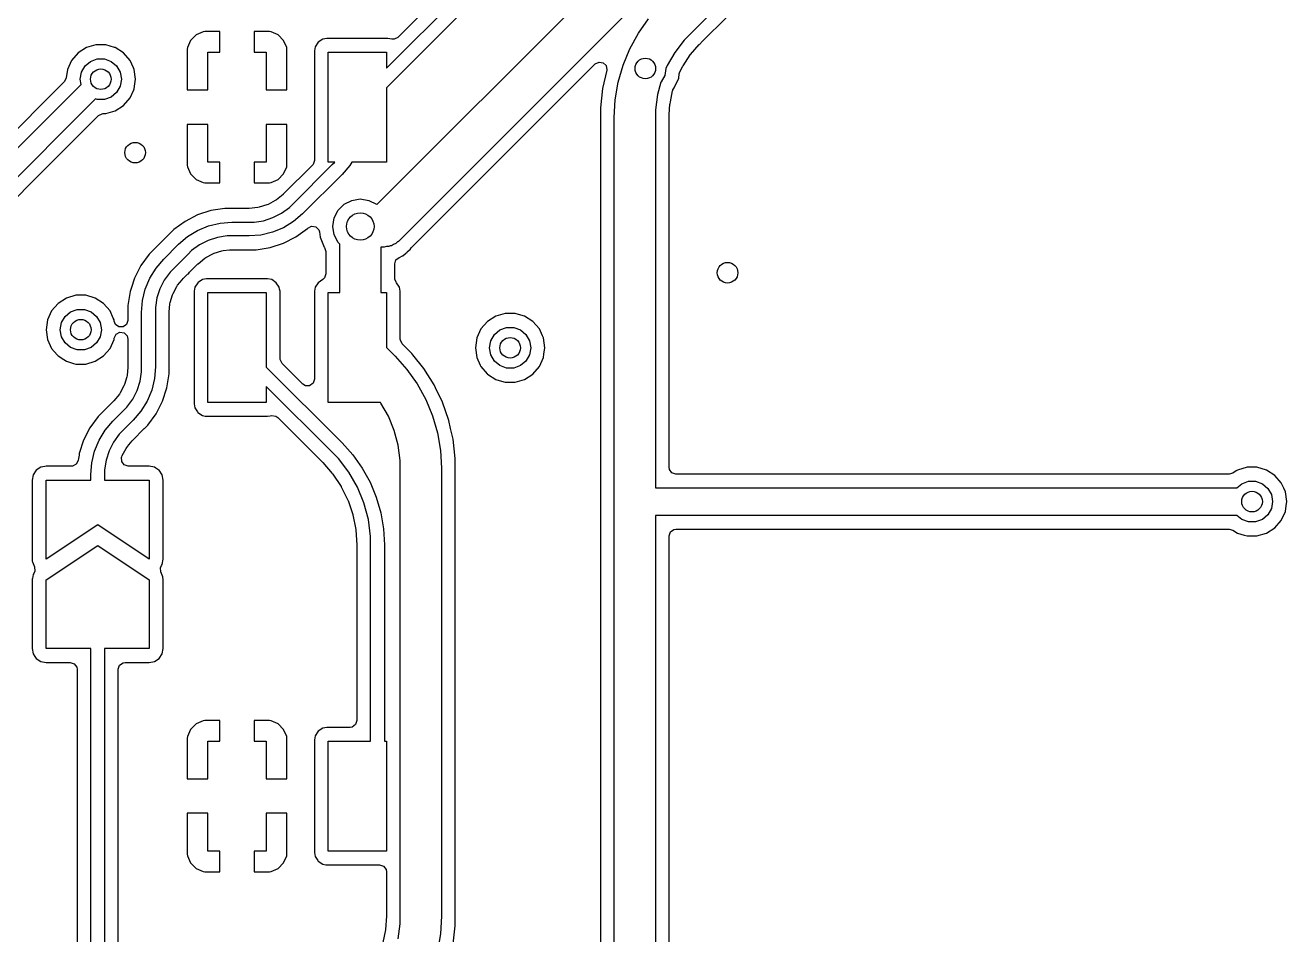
# Model space of a CAD drawing. Extents: x -114 to 114, y -62 to 23.
# Drawn here: x -3.96 to 14.41, y -28.75 to -15.51 of the extents above; entities that cross this region are included whole.
import ezdxf

# ---------------------------------------------------------------- set-up
doc = ezdxf.new("R2010")
doc.units = 0
doc.layers.add('BLACK', color=7, linetype='CONTINUOUS')

msp = doc.modelspace()

# ---------------------------------------------------------------- linework, layer by layer
at = {"layer": 'BLACK', "linetype": 'CONTINUOUS'}
for p, q in [((1.3, -16.1336), (4.5964, -12.8372)), ((4.73782, -12.9786), (1.3, -16.4164)), ((4.11512, -13.0349), (1.46625, -15.6838)), ((1.15936, -18.1187), (5.31873, -13.9594)), ((5.83087, -14.2958), (1.47765, -18.649)), ((6.29061, -15.068), (5.71223, -15.6463)), ((4.96685, -15.6248), (5.11611, -15.4144)), ((5.9006, -15.7415), (6.25347, -15.3887)), ((-1.36987, -15.6029), (-1.47248, -15.6482)), ((-1.34479, -15.6), (-1.36987, -15.6029)), ((-1.125, -15.6), (-1.34479, -15.6)), ((-1.34479, -15.6), (-1.34479, -15.6)), ((-1.125, -15.9), (-1.125, -15.6)), ((-0.405203, -15.6), (-0.625, -15.6)), ((-0.625, -15.6), (-0.625, -15.9)), ((-0.380128, -15.6029), (-0.405203, -15.6)), ((-0.277523, -15.6482), (-0.380128, -15.6029)), ((-2.93146, -15.7925), (-3.06954, -15.833)), ((-2.93145, -15.7925), (-2.93146, -15.7925)), ((-2.78753, -15.7925), (-2.93145, -15.7925)), ((-2.65928, -15.8301), (-2.78753, -15.7925)), ((-2.78753, -15.7925), (-2.78753, -15.7925)), ((-1.55179, -15.7275), (-1.59709, -15.8301)), ((-1.47248, -15.6482), (-1.55179, -15.7275)), ((-0.198214, -15.7275), (-0.277523, -15.6482)), ((-0.15291, -15.8301), (-0.198214, -15.7275)), ((0.305445, -15.7554), (0.261134, -15.8218)), ((0.305451, -15.7554), (0.305445, -15.7554)), ((0.371766, -15.7111), (0.305451, -15.7554)), ((0.371772, -15.7111), (0.371766, -15.7111)), ((0.430241, -15.6995), (0.371772, -15.7111)), ((0.430251, -15.6995), (0.430241, -15.6995)), ((0.430252, -15.6995), (0.430251, -15.6995)), ((1.31975, -15.6995), (0.430252, -15.6995)), ((1.37693, -15.7109), (1.31975, -15.6995)), ((1.31975, -15.6995), (1.31975, -15.6995)), ((1.41173, -15.7116), (1.37693, -15.7109)), ((1.46625, -15.6838), (1.41173, -15.7116)), ((4.84209, -15.8505), (4.96685, -15.6248)), ((5.63345, -15.7251), (5.49779, -15.9019)), ((5.71224, -15.6464), (5.63345, -15.7251)), ((5.71223, -15.6463), (5.71223, -15.6463)), ((5.71223, -15.6463), (5.71224, -15.6464)), ((5.72681, -15.9332), (5.85303, -15.7892)), ((5.85303, -15.7892), (5.85522, -15.7869)), ((5.85522, -15.7869), (5.9006, -15.7415)), ((-3.19062, -15.9108), (-3.28487, -16.0196)), ((-3.06955, -15.833), (-3.19062, -15.9108)), ((-3.06954, -15.833), (-3.06955, -15.833)), ((-2.64944, -15.833), (-2.65928, -15.8301)), ((-2.52837, -15.9108), (-2.64944, -15.833)), ((-2.64944, -15.833), (-2.64944, -15.833)), ((-2.64944, -15.833), (-2.64944, -15.833)), ((-2.52836, -15.9108), (-2.52837, -15.9108)), ((-2.52837, -15.9108), (-2.52837, -15.9108)), ((-2.43412, -16.0196), (-2.52836, -15.9108)), ((-1.59709, -15.8301), (-1.6, -15.8552)), ((-1.6, -15.8552), (-1.6, -16.45)), ((-1.3, -16.45), (-1.3, -15.9)), ((-1.3, -15.9), (-1.125, -15.9)), ((-0.625, -15.9), (-0.45, -15.9)), ((-0.45, -15.9), (-0.45, -16.45)), ((-0.150002, -15.8552), (-0.15291, -15.8301)), ((-0.150001, -15.8552), (-0.150002, -15.8552)), ((-0.150001, -16.45), (-0.150001, -15.8552)), ((0.249501, -15.8802), (0.2495, -15.8803)), ((0.2495, -15.8803), (0.2495, -17.474)), ((0.261132, -15.8218), (0.249501, -15.8802)), ((0.261134, -15.8218), (0.261132, -15.8218)), ((0.45, -17.5), (0.45, -15.9)), ((0.45, -15.9), (1.3, -15.9)), ((1.3, -15.9), (1.3, -16.1336)), ((4.74339, -16.0888), (4.84209, -15.8505)), ((5.49779, -15.9019), (5.38636, -16.0949)), ((5.61751, -16.096), (5.72289, -15.9383)), ((5.72289, -15.9383), (5.72681, -15.9332)), ((-3.34466, -16.1505), (-3.36212, -16.272)), ((-3.28487, -16.0196), (-3.34466, -16.1505)), ((-3.1414, -16.1904), (-3.08931, -16.1001)), ((-3.08931, -16.1001), (-3.00949, -16.0332)), ((-3.00949, -16.0332), (-2.91159, -15.9975)), ((-2.91159, -15.9975), (-2.8074, -15.9975)), ((-2.8074, -15.9975), (-2.70949, -16.0332)), ((-2.70949, -16.0332), (-2.62968, -16.1001)), ((-2.62968, -16.1001), (-2.57759, -16.1904)), ((-2.38479, -16.1276), (-2.43412, -16.0196)), ((-2.37433, -16.1505), (-2.38479, -16.1276)), ((-2.35385, -16.293), (-2.37433, -16.1505)), ((1.665, -18.7452), (4.3395, -16.0707)), ((4.3395, -16.0707), (4.39402, -16.0429)), ((4.39402, -16.0429), (4.45445, -16.0525)), ((4.50602, -16.1627), (4.44526, -16.4289)), ((4.45445, -16.0525), (4.49772, -16.0957)), ((4.49772, -16.0957), (4.50729, -16.1562)), ((4.50729, -16.1562), (4.50602, -16.1627)), ((4.67198, -16.3366), (4.74339, -16.0888)), ((5.36853, -16.138), (5.35064, -16.2394)), ((5.38636, -16.0949), (5.36853, -16.138)), ((5.57207, -16.1872), (5.61428, -16.1016)), ((5.61428, -16.1016), (5.61751, -16.096)), ((-3.39011, -16.3279), (-9.61938, -22.5572)), ((-3.38912, -16.3269), (-3.39011, -16.3279)), ((-3.36212, -16.272), (-3.38912, -16.3269)), ((-3.15949, -16.293), (-3.1414, -16.1904)), ((-3.14632, -16.3677), (-3.15949, -16.293)), ((-2.57759, -16.1904), (-2.55949, -16.293)), ((-2.55949, -16.293), (-2.57759, -16.3956)), ((-2.36338, -16.3592), (-2.35385, -16.293)), ((-2.35385, -16.293), (-2.35385, -16.293)), ((4.62878, -16.5909), (4.67198, -16.3366)), ((5.29184, -16.3353), (5.2434, -16.5161)), ((5.29855, -16.3297), (5.29184, -16.3353)), ((5.35064, -16.2394), (5.29855, -16.3297)), ((5.49411, -16.4102), (5.5539, -16.2793)), ((5.5539, -16.2793), (5.56287, -16.2169)), ((5.56287, -16.2169), (5.57207, -16.1872)), ((-9.47875, -22.7001), (-3.14632, -16.3677)), ((-2.62968, -16.4858), (-2.70949, -16.5528)), ((-2.57759, -16.3956), (-2.62968, -16.4858)), ((-2.43412, -16.5663), (-2.38098, -16.45)), ((-2.38098, -16.45), (-2.37433, -16.4354)), ((-2.37433, -16.4354), (-2.36338, -16.3592)), ((-1.6, -16.45), (-1.3, -16.45)), ((-1.6, -16.45), (-1.6, -16.45)), ((-0.45, -16.45), (-0.150002, -16.45)), ((-0.150002, -16.45), (-0.150001, -16.45)), ((1.3, -16.4164), (1.3, -17.5)), ((4.44526, -16.4289), (4.41381, -16.708)), ((4.44526, -16.4289), (4.44526, -16.4289)), ((5.2434, -16.5161), (5.21431, -16.737)), ((5.43388, -16.6213), (5.46528, -16.4635)), ((5.46528, -16.4635), (5.46695, -16.4573)), ((5.46695, -16.4573), (5.46942, -16.45)), ((5.46942, -16.45), (5.46949, -16.4498)), ((5.46949, -16.4498), (5.48842, -16.4168)), ((5.48842, -16.4168), (5.49411, -16.4102)), ((-2.93447, -16.5801), (-9.26662, -22.9122)), ((-2.91159, -16.5884), (-2.93447, -16.5801)), ((-2.8074, -16.5884), (-2.91159, -16.5884)), ((-2.70949, -16.5528), (-2.8074, -16.5884)), ((-2.64944, -16.7529), (-2.52836, -16.6751)), ((-2.52836, -16.6751), (-2.43412, -16.5663)), ((4.41381, -16.708), (4.41381, -16.708)), ((4.41381, -16.708), (4.41381, -16.8484)), ((4.61431, -16.8484), (4.62878, -16.5909)), ((5.41758, -16.8062), (5.42743, -16.6559)), ((5.42743, -16.6559), (5.42828, -16.6495)), ((5.42828, -16.6495), (5.43388, -16.6213)), ((-3.61564, -17.5448), (-2.89331, -16.8225)), ((-2.89331, -16.8225), (-2.83879, -16.7947)), ((-2.83879, -16.7947), (-2.8233, -16.7935)), ((-2.8233, -16.7935), (-2.78753, -16.7935)), ((-2.78753, -16.7935), (-2.64944, -16.7529)), ((-2.78753, -16.7935), (-2.78753, -16.7935)), ((4.41381, -16.8484), (4.41381, -16.9223)), ((4.61431, -23.3868), (4.61431, -16.8484)), ((4.61431, -16.8484), (4.61431, -16.8484)), ((5.21431, -16.737), (5.21431, -16.8484)), ((5.21431, -16.8484), (5.21431, -16.8484)), ((5.21431, -16.8484), (5.21431, -22.2419)), ((5.41481, -16.8501), (5.41492, -16.8468)), ((5.41481, -21.9424), (5.41481, -16.8501)), ((5.41492, -16.8468), (5.41758, -16.8062)), ((-1.6, -16.95), (-1.6, -17.5448)), ((-1.3, -16.95), (-1.6, -16.95)), ((-1.6, -16.95), (-1.6, -16.95)), ((-1.3, -17.5), (-1.3, -16.95)), ((-0.150001, -16.95), (-0.45, -16.95)), ((-0.45, -16.95), (-0.45, -17.5)), ((-0.15, -16.95), (-0.150001, -16.95)), ((-0.15, -17.5448), (-0.15, -16.95)), ((4.41381, -16.9223), (4.41381, -16.9223)), ((4.41381, -16.9223), (4.41381, -29.5897)), ((-9.07744, -23.0066), (-3.61564, -17.5448)), ((-1.6, -17.5448), (-1.59709, -17.5699)), ((-1.59709, -17.5699), (-1.55179, -17.6725)), ((-1.125, -17.5), (-1.3, -17.5)), ((-1.125, -17.8), (-1.125, -17.5)), ((-0.45, -17.5), (-0.625, -17.5)), ((-0.625, -17.5), (-0.625, -17.8)), ((0.220504, -17.544), (-0.202866, -17.9674)), ((-0.198214, -17.6725), (-0.15291, -17.5699)), ((-0.15291, -17.5699), (-0.150001, -17.5448)), ((-0.150001, -17.5448), (-0.15, -17.5448)), ((-0.062815, -18.1109), (0.511396, -17.5366)), ((0.230593, -17.5322), (0.220504, -17.544)), ((0.2495, -17.474), (0.230593, -17.5322)), ((0.548025, -17.5), (0.45, -17.5)), ((0.511391, -17.5366), (0.548025, -17.5)), ((0.511397, -17.5366), (0.511391, -17.5366)), ((0.511396, -17.5366), (0.511397, -17.5366)), ((0.764913, -17.5468), (0.652836, -17.678)), ((0.793597, -17.5), (0.764913, -17.5468)), ((1.3, -17.5), (0.793597, -17.5)), ((-1.55179, -17.6725), (-1.47248, -17.7518)), ((-1.47248, -17.7518), (-1.36987, -17.7971)), ((-1.36987, -17.7971), (-1.3448, -17.8)), ((-1.3448, -17.8), (-1.125, -17.8)), ((-1.125, -17.8), (-1.125, -17.8)), ((-1.125, -17.8), (-1.125, -17.8)), ((-0.625, -17.8), (-0.624999, -17.8)), ((-0.624999, -17.8), (-0.40521, -17.8)), ((-0.40521, -17.8), (-0.405209, -17.8)), ((-0.405209, -17.8), (-0.380126, -17.7971)), ((-0.380126, -17.7971), (-0.277523, -17.7518)), ((-0.277523, -17.7518), (-0.198214, -17.6725)), ((0.652818, -17.6781), (0.078604, -18.2523)), ((0.652836, -17.678), (0.652818, -17.6781)), ((-0.206469, -17.9706), (-0.303049, -18.0499)), ((-0.202866, -17.9674), (-0.206469, -17.9706)), ((-1.05314, -18.1739), (-1.15423, -18.19)), ((-0.909814, -18.1739), (-1.05314, -18.1739)), ((-0.90977, -18.174), (-0.909814, -18.1739)), ((-0.895223, -18.174), (-0.90977, -18.174)), ((-0.895211, -18.174), (-0.895223, -18.174)), ((-0.754785, -18.174), (-0.895211, -18.174)), ((-0.754761, -18.174), (-0.754785, -18.174)), ((-0.746797, -18.174), (-0.754761, -18.174)), ((-0.746796, -18.174), (-0.746797, -18.174)), ((-0.740257, -18.174), (-0.746796, -18.174)), ((-0.70198, -18.174), (-0.740257, -18.174)), ((-0.697126, -18.1737), (-0.70198, -18.174)), ((-0.57244, -18.1614), (-0.697126, -18.1737)), ((-0.553406, -18.1577), (-0.57244, -18.1614)), ((-0.440852, -18.1235), (-0.553406, -18.1577)), ((-0.422921, -18.1161), (-0.440852, -18.1235)), ((-0.319186, -18.0607), (-0.422921, -18.1161)), ((-0.303049, -18.0499), (-0.319186, -18.0607)), ((-0.227511, -18.2442), (-0.112901, -18.1609)), ((-0.112901, -18.1609), (-0.062815, -18.1109)), ((0.595127, -18.2017), (0.68362, -18.1132)), ((0.68362, -18.1132), (0.795127, -18.0564)), ((0.795127, -18.0564), (0.918734, -18.0368)), ((0.918734, -18.0368), (1.04234, -18.0564)), ((1.04234, -18.0564), (1.15385, -18.1132)), ((1.15385, -18.1132), (1.15936, -18.1187)), ((-1.6324, -18.3622), (-1.79801, -18.4825)), ((-1.45001, -18.2692), (-1.6324, -18.3622)), ((-1.25533, -18.206), (-1.45001, -18.2692)), ((-1.45001, -18.2692), (-1.45001, -18.2692)), ((-1.15423, -18.19), (-1.25533, -18.206)), ((-1.25533, -18.206), (-1.25533, -18.206)), ((-1.25533, -18.206), (-1.25533, -18.206)), ((-0.62838, -18.3744), (-0.488462, -18.3523)), ((-0.488462, -18.3523), (-0.353733, -18.3085)), ((-0.353733, -18.3085), (-0.227511, -18.2442)), ((-0.052656, -18.3644), (-0.199831, -18.4546)), ((0.078601, -18.2523), (-0.052656, -18.3644)), ((0.078602, -18.2523), (0.078601, -18.2523)), ((0.078601, -18.2523), (0.078601, -18.2523)), ((0.078604, -18.2523), (0.078602, -18.2523)), ((0.518734, -18.4368), (0.538311, -18.3132)), ((0.538311, -18.3132), (0.595127, -18.2017)), ((-1.83066, -18.5151), (-2.04665, -18.7311)), ((-1.79801, -18.4825), (-1.83066, -18.5151)), ((-1.59735, -18.5845), (-1.45018, -18.4943)), ((-1.45018, -18.4943), (-1.29071, -18.4283)), ((-1.29071, -18.4283), (-1.12287, -18.388)), ((-1.12287, -18.388), (-0.950787, -18.3744)), ((-0.950787, -18.3744), (-0.950787, -18.3745)), ((-0.950787, -18.3745), (-0.950786, -18.3745)), ((-0.950786, -18.3745), (-0.699214, -18.3745)), ((-0.699214, -18.3745), (-0.699213, -18.3745)), ((-0.699213, -18.3745), (-0.69921, -18.3745)), ((-0.69921, -18.3745), (-0.69921, -18.3744)), ((-0.69921, -18.3744), (-0.62838, -18.3744)), ((-0.359302, -18.5206), (-0.527142, -18.5609)), ((-0.199831, -18.4546), (-0.359302, -18.5206)), ((-0.017617, -18.5867), (0.147994, -18.4664)), ((0.147994, -18.4664), (0.155341, -18.4591)), ((0.155341, -18.4591), (0.209855, -18.4313)), ((0.209855, -18.4313), (0.270287, -18.4409)), ((0.270287, -18.4409), (0.313552, -18.4841)), ((0.313552, -18.4841), (0.323495, -18.5162)), ((0.323495, -18.5162), (0.333689, -18.5936)), ((0.538311, -18.5604), (0.518734, -18.4368)), ((-2.04666, -18.7311), (-2.05559, -18.7401)), ((-2.04665, -18.7311), (-2.04666, -18.7311)), ((-2.04665, -18.7311), (-2.04665, -18.7311)), ((-1.94282, -18.9109), (-1.7286, -18.6966)), ((-1.7286, -18.6966), (-1.59735, -18.5845)), ((-1.7286, -18.6966), (-1.7286, -18.6966)), ((-1.42249, -18.7047), (-1.5371, -18.788)), ((-1.29627, -18.6404), (-1.42249, -18.7047)), ((-1.16154, -18.5966), (-1.29627, -18.6404)), ((-1.02162, -18.5744), (-1.16154, -18.5966)), ((-0.95083, -18.5744), (-1.02162, -18.5744)), ((-0.950786, -18.5745), (-0.95083, -18.5744)), ((-0.950785, -18.5745), (-0.950786, -18.5745)), ((-0.699218, -18.5745), (-0.950785, -18.5745)), ((-0.699214, -18.5745), (-0.699218, -18.5745)), ((-0.699075, -18.5744), (-0.699214, -18.5745)), ((-0.527142, -18.5609), (-0.699075, -18.5744)), ((-0.394695, -18.7429), (-0.20001, -18.6797)), ((-0.20001, -18.6797), (-0.017617, -18.5867)), ((0.333689, -18.5936), (0.333691, -18.5936)), ((0.333691, -18.5936), (0.394196, -18.7397)), ((0.595127, -18.6719), (0.538311, -18.5604)), ((0.618734, -18.6956), (0.595127, -18.6719)), ((0.618734, -19.4), (0.618734, -18.6956)), ((1.29959, -18.7305), (1.26552, -18.7368)), ((1.33421, -18.7289), (1.29959, -18.7305)), ((1.35334, -18.7204), (1.33421, -18.7289)), ((1.37389, -18.7166), (1.35334, -18.7204)), ((1.40336, -18.6983), (1.37389, -18.7166)), ((1.43506, -18.6843), (1.40336, -18.6983)), ((1.46172, -18.6622), (1.43506, -18.6843)), ((1.46763, -18.6585), (1.46172, -18.6622)), ((1.47016, -18.6552), (1.46763, -18.6585)), ((1.47765, -18.649), (1.47016, -18.6552)), ((-2.15699, -18.8414), (-2.27731, -19.0071)), ((-2.05567, -18.7401), (-2.15699, -18.8414)), ((-2.05559, -18.7401), (-2.05567, -18.7401)), ((-2.05494, -19.0421), (-1.94284, -18.9108)), ((-1.94284, -18.9108), (-1.94282, -18.9109)), ((-1.94282, -18.9109), (-1.94282, -18.9109)), ((-1.94282, -18.9109), (-1.94282, -18.9109)), ((-1.58718, -18.8381), (-1.8014, -19.0523)), ((-1.5371, -18.788), (-1.58718, -18.8381)), ((-1.58718, -18.8381), (-1.58718, -18.8381)), ((-1.58718, -18.8381), (-1.58718, -18.8381)), ((-1.58718, -18.8381), (-1.58718, -18.8381)), ((-1.44354, -18.9783), (-1.34694, -18.899)), ((-1.34694, -18.899), (-1.33081, -18.8882)), ((-1.33081, -18.8882), (-1.22706, -18.8328)), ((-1.22706, -18.8328), (-1.20915, -18.8254)), ((-1.20915, -18.8254), (-1.09657, -18.7912)), ((-1.09657, -18.7912), (-1.07755, -18.7874)), ((-1.07755, -18.7874), (-0.986054, -18.7784)), ((-0.986054, -18.7784), (-0.953347, -18.7752)), ((-0.953347, -18.7752), (-0.948492, -18.775)), ((-0.948492, -18.775), (-0.669445, -18.775)), ((-0.669445, -18.775), (-0.668741, -18.7749)), ((-0.668741, -18.7749), (-0.596876, -18.7749)), ((-0.596876, -18.7749), (-0.394695, -18.7429)), ((0.394196, -18.7397), (0.394197, -18.7397)), ((0.394197, -18.7397), (0.394198, -18.7397)), ((0.394198, -18.7397), (0.396682, -18.7429)), ((0.396682, -18.7429), (0.397774, -18.7443)), ((0.397774, -18.7443), (0.4182, -18.802)), ((0.4182, -18.802), (0.418234, -18.8046)), ((0.418234, -18.8046), (0.418234, -19.1272)), ((1.26552, -18.7368), (1.21873, -18.7368)), ((1.21873, -18.7368), (1.21873, -19.4)), ((1.43814, -18.9242), (1.48364, -18.8897)), ((1.48364, -18.8897), (1.50785, -18.8806)), ((1.50785, -18.8806), (1.51386, -18.8761)), ((1.51386, -18.8761), (1.53207, -18.8653)), ((1.53207, -18.8653), (1.5389, -18.8622)), ((1.5389, -18.8622), (1.57844, -18.8279)), ((1.57844, -18.8279), (1.58116, -18.8257)), ((1.58116, -18.8257), (1.59412, -18.8161)), ((1.59412, -18.8161), (1.60556, -18.8046)), ((1.60556, -18.8046), (1.6081, -18.8022)), ((1.6081, -18.8022), (1.64767, -18.768)), ((1.64767, -18.768), (1.65172, -18.7616)), ((1.65172, -18.7616), (1.665, -18.7452)), ((-2.27731, -19.0071), (-2.37024, -19.1895)), ((-2.27731, -19.0071), (-2.27731, -19.0071)), ((-2.14512, -19.1893), (-2.05494, -19.0421)), ((-1.80148, -19.0523), (-1.8515, -19.1023)), ((-1.8014, -19.0523), (-1.80148, -19.0523)), ((-1.58171, -19.1244), (-1.56698, -19.1014)), ((-1.56698, -19.1014), (-1.48617, -19.0206)), ((-1.48617, -19.0206), (-1.48616, -19.0206)), ((-1.48616, -19.0206), (-1.47906, -19.0135)), ((-1.47906, -19.0135), (-1.44711, -18.9815)), ((-1.47906, -19.0135), (-1.47906, -19.0135)), ((-1.44711, -18.9815), (-1.44354, -18.9783)), ((1.41923, -18.9824), (1.43814, -18.9242)), ((1.41923, -19.1891), (1.41923, -18.9824)), ((-2.37024, -19.1895), (-2.41947, -19.341)), ((-2.37024, -19.1895), (-2.37024, -19.1895)), ((-2.21117, -19.3488), (-2.14512, -19.1893)), ((-1.93476, -19.217), (-1.99907, -19.3432)), ((-1.8515, -19.1023), (-1.93476, -19.217)), ((-1.74044, -19.2925), (-1.67401, -19.2115)), ((-1.67401, -19.2115), (-1.66135, -19.1961)), ((-1.66135, -19.1961), (-1.6581, -19.1925)), ((-1.6581, -19.1925), (-1.65093, -19.1854)), ((-1.65093, -19.1854), (-1.5986, -19.133)), ((-1.5986, -19.133), (-1.58171, -19.1244)), ((-1.44628, -19.258), (-1.48886, -19.3218)), ((-1.44492, -19.2546), (-1.44628, -19.258)), ((-1.44197, -19.2537), (-1.44492, -19.2546)), ((-1.37824, -19.2111), (-1.44197, -19.2537)), ((-1.37823, -19.2111), (-1.37824, -19.2111)), ((-1.31976, -19.1995), (-1.37823, -19.2111)), ((-1.31975, -19.1995), (-1.31976, -19.1995)), ((-0.430252, -19.1995), (-1.31975, -19.1995)), ((-1.31975, -19.1995), (-1.31975, -19.1995)), ((-0.430242, -19.1995), (-0.430252, -19.1995)), ((-0.371773, -19.2111), (-0.430242, -19.1995)), ((-0.371772, -19.2111), (-0.371773, -19.2111)), ((-0.371769, -19.2111), (-0.371772, -19.2111)), ((-0.371767, -19.2111), (-0.371769, -19.2111)), ((-0.305452, -19.2554), (-0.371767, -19.2111)), ((-0.305448, -19.2554), (-0.305452, -19.2554)), ((-0.261133, -19.3218), (-0.305448, -19.2554)), ((0.305445, -19.2554), (0.261134, -19.3218)), ((0.305451, -19.2554), (0.305445, -19.2554)), ((0.374236, -19.2095), (0.305451, -19.2554)), ((0.399327, -19.1854), (0.374236, -19.2095)), ((0.418234, -19.1272), (0.399327, -19.1854)), ((1.42045, -19.2046), (1.41923, -19.1891)), ((1.44144, -19.2458), (1.42045, -19.2046)), ((1.43913, -19.2473), (1.44144, -19.2458)), ((1.44455, -19.2554), (1.43913, -19.2473)), ((1.48887, -19.3218), (1.44455, -19.2554)), ((-3.22262, -19.4387), (-3.36071, -19.4793)), ((-3.07869, -19.4387), (-3.22262, -19.4387)), ((-3.22262, -19.4387), (-3.22262, -19.4387)), ((-2.94061, -19.4793), (-3.07869, -19.4387)), ((-3.07869, -19.4387), (-3.07869, -19.4387)), ((-2.43349, -19.3841), (-2.46087, -19.5571)), ((-2.41947, -19.341), (-2.43349, -19.3841)), ((-2.25146, -19.5166), (-2.21117, -19.3488)), ((-1.99907, -19.3432), (-2.04284, -19.4779)), ((-1.84824, -19.5429), (-1.81409, -19.4303)), ((-1.81409, -19.4303), (-1.80667, -19.4124)), ((-1.80667, -19.4124), (-1.75122, -19.3086)), ((-1.75122, -19.3086), (-1.74044, -19.2925)), ((-1.48887, -19.3218), (-1.5005, -19.3802)), ((-1.5005, -19.3802), (-1.5005, -19.3803)), ((-1.5005, -19.3803), (-1.5005, -21.0197)), ((-1.48886, -19.3218), (-1.48887, -19.3218)), ((-1.3, -21), (-1.3, -19.4)), ((-1.3, -19.4), (-0.45, -19.4)), ((-0.45, -19.4), (-0.45, -20.4836)), ((-0.255519, -19.35), (-0.261133, -19.3218)), ((-0.249502, -19.3802), (-0.255519, -19.35)), ((-0.2495, -19.3803), (-0.249502, -19.3802)), ((-0.2495, -20.3595), (-0.2495, -19.3803)), ((0.249501, -19.3802), (0.2495, -19.3803)), ((0.2495, -19.3803), (0.2495, -20.6605)), ((0.261132, -19.3218), (0.249501, -19.3802)), ((0.261134, -19.3218), (0.261132, -19.3218)), ((0.45, -21), (0.45, -19.4)), ((0.45, -19.4), (0.618734, -19.4)), ((1.21873, -19.4), (1.3, -19.4)), ((1.3, -19.4), (1.3, -20.2007)), ((1.49448, -19.35), (1.48887, -19.3218)), ((1.5005, -19.3802), (1.49448, -19.35)), ((1.5005, -19.3803), (1.5005, -19.3802)), ((1.5005, -20.0767), (1.5005, -19.3803)), ((-3.48178, -19.5571), (-3.57603, -19.6659)), ((-3.36071, -19.4793), (-3.48178, -19.5571)), ((-3.36071, -19.4793), (-3.36071, -19.4793)), ((-3.30066, -19.6794), (-3.20275, -19.6438)), ((-3.20275, -19.6438), (-3.09856, -19.6438)), ((-3.09856, -19.6438), (-3.00066, -19.6794)), ((-2.9406, -19.4793), (-2.94061, -19.4793)), ((-2.81953, -19.5571), (-2.9406, -19.4793)), ((-2.9406, -19.4793), (-2.9406, -19.4793)), ((-2.9406, -19.4793), (-2.9406, -19.4793)), ((-2.72528, -19.6659), (-2.81953, -19.5571)), ((-2.81953, -19.5571), (-2.81953, -19.5571)), ((-2.81953, -19.5571), (-2.81953, -19.5571)), ((-2.46087, -19.5571), (-2.4655, -19.5863)), ((-2.4655, -19.5863), (-2.4655, -19.6718)), ((-2.265, -19.6887), (-2.25146, -19.5166)), ((-2.04284, -19.4779), (-2.065, -19.6178)), ((-2.065, -19.6178), (-2.065, -19.6887)), ((-1.86401, -19.6837), (-1.85202, -19.5619)), ((-1.85202, -19.5619), (-1.84824, -19.5429)), ((-3.63582, -19.7968), (-3.6563, -19.9392)), ((-3.57603, -19.6659), (-3.63582, -19.7968)), ((-3.43256, -19.8366), (-3.38047, -19.7464)), ((-3.38047, -19.7464), (-3.30066, -19.6794)), ((-3.00066, -19.6794), (-2.92084, -19.7464)), ((-2.92084, -19.7464), (-2.86875, -19.8366)), ((-2.67708, -19.7714), (-2.72528, -19.6659)), ((-2.66549, -19.7968), (-2.67708, -19.7714)), ((-2.66249, -19.8176), (-2.66549, -19.7968)), ((-2.64459, -19.8617), (-2.66249, -19.8176)), ((-2.4655, -19.8035), (-2.48441, -19.8617)), ((-2.4655, -19.6718), (-2.4655, -19.8035)), ((-2.265, -20.4802), (-2.265, -19.6887)), ((-2.265, -19.6887), (-2.265, -19.6887)), ((-2.065, -19.6887), (-2.065, -19.6887)), ((-2.065, -19.6887), (-2.065, -19.6887)), ((-2.065, -19.6887), (-2.065, -20.4802)), ((-1.8645, -19.6911), (-1.86426, -19.6862)), ((-1.8645, -19.7363), (-1.8645, -19.6911)), ((-1.8645, -19.7442), (-1.8645, -19.7363)), ((-1.8645, -19.7363), (-1.8645, -19.7363)), ((-1.8645, -20.5561), (-1.8645, -19.7442)), ((-1.8645, -19.7442), (-1.8645, -19.7442)), ((-1.86426, -19.6862), (-1.86401, -19.6837)), ((2.76887, -19.8203), (2.67462, -19.9291)), ((2.88994, -19.7425), (2.76887, -19.8203)), ((2.88995, -19.7425), (2.88994, -19.7425)), ((3.02804, -19.702), (2.88995, -19.7425)), ((3.17196, -19.702), (3.02804, -19.702)), ((3.02804, -19.702), (3.02804, -19.702)), ((3.28875, -19.7363), (3.17196, -19.702)), ((3.17196, -19.702), (3.17196, -19.702)), ((3.31005, -19.7425), (3.28875, -19.7363)), ((3.31006, -19.7425), (3.31005, -19.7425)), ((3.31005, -19.7425), (3.31005, -19.7425)), ((3.43113, -19.8203), (3.31006, -19.7425)), ((3.52538, -19.9291), (3.43113, -19.8203)), ((3.43113, -19.8203), (3.43113, -19.8203)), ((3.43113, -19.8203), (3.43113, -19.8203)), ((-3.6563, -19.9392), (-3.6563, -19.9392)), ((-3.6563, -19.9392), (-3.63582, -20.0817)), ((-3.45066, -19.9392), (-3.43256, -19.8366)), ((-3.43256, -20.0418), (-3.45066, -19.9392)), ((-2.86875, -19.8366), (-2.85066, -19.9392)), ((-2.85066, -19.9392), (-2.86875, -20.0418)), ((-2.66249, -20.0608), (-2.6355, -20.0059)), ((-2.59509, -19.8977), (-2.64459, -19.8617)), ((-2.6355, -20.0059), (-2.58138, -19.9774)), ((-2.53391, -19.8977), (-2.59509, -19.8977)), ((-2.58138, -19.9774), (-2.52082, -19.9861)), ((-2.48441, -19.8617), (-2.53391, -19.8977)), ((-2.52082, -19.9861), (-2.47694, -20.0287)), ((2.67462, -19.9291), (2.61483, -20.06)), ((2.81809, -20.0999), (2.87019, -20.0096)), ((2.87019, -20.0096), (2.95, -19.9427)), ((2.95, -19.9427), (3.04791, -19.907)), ((3.04791, -19.907), (3.15209, -19.907)), ((3.15209, -19.907), (3.25, -19.9427)), ((3.25, -19.9427), (3.32981, -20.0096)), ((3.32981, -20.0096), (3.38191, -20.0999)), ((3.57171, -20.0306), (3.52538, -19.9291)), ((-3.63582, -20.0817), (-3.57603, -20.2126)), ((-3.38047, -20.1321), (-3.43256, -20.0418)), ((-3.30066, -20.199), (-3.38047, -20.1321)), ((-3.20275, -20.2347), (-3.30066, -20.199)), ((-3.00066, -20.199), (-3.09856, -20.2347)), ((-2.92084, -20.1321), (-3.00066, -20.199)), ((-2.86875, -20.0418), (-2.92084, -20.1321)), ((-2.72528, -20.2126), (-2.66549, -20.0817)), ((-2.66549, -20.0817), (-2.66249, -20.0608)), ((-2.66549, -20.0817), (-2.66549, -20.0817)), ((-2.66549, -20.0817), (-2.66549, -20.0817)), ((-2.47694, -20.0287), (-2.4655, -20.0749)), ((-2.4655, -20.0749), (-2.4655, -20.4778)), ((1.3, -20.2007), (1.42634, -20.3271)), ((1.50172, -20.0922), (1.5005, -20.0767)), ((1.5295, -20.1467), (1.50172, -20.0922)), ((1.58528, -20.2025), (1.5295, -20.1467)), ((1.58529, -20.2025), (1.58528, -20.2025)), ((1.66741, -20.2846), (1.58529, -20.2025)), ((2.61483, -20.06), (2.59435, -20.2025)), ((2.59435, -20.2025), (2.59435, -20.2025)), ((2.59435, -20.2025), (2.61483, -20.3449)), ((2.8, -20.2025), (2.81809, -20.0999)), ((2.81809, -20.3051), (2.8, -20.2025)), ((3.38191, -20.0999), (3.4, -20.2025)), ((3.4, -20.2025), (3.38191, -20.3051)), ((3.58516, -20.06), (3.57171, -20.0306)), ((3.60565, -20.2025), (3.58516, -20.06)), ((3.59199, -20.2974), (3.60565, -20.2025)), ((3.60565, -20.2025), (3.60565, -20.2025)), ((-3.57603, -20.2126), (-3.57603, -20.2126)), ((-3.57603, -20.2126), (-3.49477, -20.3064)), ((-3.49477, -20.3064), (-3.48178, -20.3214)), ((-3.48178, -20.3214), (-3.39777, -20.3754)), ((-3.39777, -20.3754), (-3.36071, -20.3992)), ((-3.09856, -20.2347), (-3.20275, -20.2347)), ((-2.9406, -20.3992), (-2.81953, -20.3214)), ((-2.81953, -20.3214), (-2.72528, -20.2126)), ((-0.248281, -20.375), (-0.2495, -20.3595)), ((-0.220503, -20.4295), (-0.248281, -20.375)), ((1.42634, -20.3271), (1.42636, -20.3271)), ((1.42636, -20.3271), (1.59821, -20.5194)), ((1.68479, -20.3064), (1.66741, -20.2846)), ((1.84252, -20.5042), (1.68479, -20.3064)), ((2.61483, -20.3449), (2.66565, -20.4562)), ((2.87019, -20.3953), (2.81809, -20.3051)), ((3.38191, -20.3051), (3.32981, -20.3953)), ((3.52538, -20.4758), (3.58516, -20.3449)), ((3.58516, -20.3449), (3.59199, -20.2974)), ((-3.36071, -20.3992), (-3.25736, -20.4295)), ((-3.25736, -20.4295), (-3.22262, -20.4397)), ((-3.22262, -20.4397), (-3.22262, -20.4397)), ((-3.22262, -20.4397), (-3.22262, -20.4397)), ((-3.22262, -20.4397), (-3.22261, -20.4397)), ((-3.22261, -20.4397), (-3.0787, -20.4397)), ((-3.0787, -20.4397), (-3.07869, -20.4397)), ((-3.07869, -20.4397), (-2.9406, -20.3992)), ((-2.46574, -20.4827), (-2.47799, -20.607)), ((-2.4655, -20.4778), (-2.46574, -20.4827)), ((-2.28716, -20.691), (-2.265, -20.5511)), ((-2.265, -20.5511), (-2.265, -20.4802)), ((-2.065, -20.4802), (-2.07854, -20.6523)), ((-2.065, -20.4802), (-2.065, -20.4802)), ((-1.8645, -20.5826), (-1.8645, -20.5561)), ((-1.8645, -20.5561), (-1.8645, -20.5561)), ((-0.45, -20.4836), (0.653657, -21.5872)), ((0.080497, -20.7305), (-0.220503, -20.4295)), ((1.59821, -20.5194), (1.74747, -20.7297)), ((1.99195, -20.742), (1.84252, -20.5042)), ((2.66565, -20.4562), (2.67462, -20.4758)), ((2.67462, -20.4758), (2.76713, -20.5826)), ((2.95, -20.4623), (2.87019, -20.3953)), ((3.04791, -20.4979), (2.95, -20.4623)), ((3.15209, -20.4979), (3.04791, -20.4979)), ((3.25, -20.4623), (3.15209, -20.4979)), ((3.32981, -20.3953), (3.25, -20.4623)), ((3.43113, -20.5846), (3.52538, -20.4758)), ((-2.51592, -20.7386), (-2.52334, -20.7565)), ((-2.48177, -20.626), (-2.51592, -20.7386)), ((-2.47799, -20.607), (-2.48177, -20.626)), ((-2.33094, -20.8257), (-2.28716, -20.691)), ((-2.07854, -20.6523), (-2.11884, -20.8202)), ((-1.89652, -20.7848), (-1.8645, -20.5826)), ((0.119907, -20.7547), (0.080497, -20.7305)), ((0.230593, -20.7187), (0.181093, -20.7547)), ((0.2495, -20.6605), (0.230593, -20.7187)), ((1.74747, -20.7297), (1.87224, -20.9555)), ((2.01256, -20.7848), (1.99195, -20.742)), ((2.76713, -20.5826), (2.76887, -20.5846)), ((2.76887, -20.5846), (2.88994, -20.6624)), ((2.88994, -20.6624), (2.88995, -20.6624)), ((2.88995, -20.6624), (2.97381, -20.687)), ((2.97381, -20.687), (3.02804, -20.703)), ((3.02804, -20.703), (3.02804, -20.703)), ((3.02804, -20.703), (3.02804, -20.703)), ((3.02804, -20.703), (3.02804, -20.703)), ((3.02804, -20.703), (3.17196, -20.703)), ((3.17196, -20.703), (3.31005, -20.6624)), ((3.17196, -20.703), (3.17196, -20.703)), ((3.31005, -20.6624), (3.43113, -20.5846)), ((-2.58957, -20.8764), (-2.6689, -20.973)), ((-2.57879, -20.8603), (-2.58957, -20.8764)), ((-2.52334, -20.7565), (-2.57879, -20.8603)), ((-2.39525, -20.9519), (-2.33094, -20.8257)), ((-2.11884, -20.8202), (-2.1849, -20.9796)), ((-1.95978, -20.9795), (-1.89652, -20.7848)), ((-1.89652, -20.7848), (-1.89652, -20.7848)), ((0.512236, -21.7287), (-0.45, -20.7664)), ((-0.45, -20.7664), (-0.45, -21)), ((0.181093, -20.7547), (0.119907, -20.7547)), ((2.11381, -20.995), (2.01256, -20.7848)), ((-2.79567, -21.1001), (-2.89699, -21.2014)), ((-2.79559, -21.1001), (-2.79567, -21.1001)), ((-2.78834, -21.0928), (-2.79559, -21.1001)), ((-2.78832, -21.0928), (-2.78834, -21.0928)), ((-2.70403, -21.0085), (-2.78832, -21.0928)), ((-2.67216, -20.9766), (-2.70403, -21.0085)), ((-2.68282, -21.2709), (-2.5286, -21.1166)), ((-2.6689, -20.973), (-2.67216, -20.9766)), ((-2.52861, -21.1166), (-2.47852, -21.0665)), ((-2.5286, -21.1166), (-2.52861, -21.1166)), ((-2.5286, -21.1166), (-2.5286, -21.1166)), ((-2.5286, -21.1166), (-2.5286, -21.1166)), ((-2.47852, -21.0665), (-2.39525, -20.9519)), ((-2.1849, -20.9796), (-2.27509, -21.1268)), ((-2.05272, -21.1619), (-1.95978, -20.9795)), ((-1.5005, -21.0197), (-1.5005, -21.0198)), ((-1.5005, -21.0198), (-1.48887, -21.0782)), ((-1.48887, -21.0782), (-1.48887, -21.0782)), ((-1.48887, -21.0782), (-1.4499, -21.1366)), ((-0.45, -21), (-1.3, -21)), ((1.21122, -21), (0.45, -21)), ((1.21654, -21.0069), (1.21122, -21)), ((1.32797, -21.1999), (1.21654, -21.0069)), ((1.87224, -20.9555), (1.97094, -21.1938)), ((2.20657, -21.2601), (2.11381, -20.995)), ((-2.89699, -21.2014), (-3.01731, -21.3671)), ((-2.79494, -21.4021), (-2.68284, -21.2708)), ((-2.68284, -21.2708), (-2.68282, -21.2709)), ((-2.68282, -21.2709), (-2.68282, -21.2709)), ((-2.68282, -21.2709), (-2.68282, -21.2709)), ((-2.38718, -21.2581), (-2.5414, -21.4123)), ((-2.38717, -21.258), (-2.38718, -21.2581)), ((-2.27509, -21.1268), (-2.38717, -21.258)), ((-2.17304, -21.3275), (-2.05272, -21.1619)), ((-1.4499, -21.1366), (-1.44455, -21.1446)), ((-1.44455, -21.1446), (-1.37823, -21.1889)), ((-1.37823, -21.1889), (-1.34078, -21.1963)), ((-1.34078, -21.1963), (-1.31976, -21.2005)), ((-1.31976, -21.2005), (-1.31975, -21.2005)), ((-1.31975, -21.2005), (-1.31975, -21.2005)), ((-1.31975, -21.2005), (-1.31975, -21.2005)), ((-1.31975, -21.2005), (-0.430253, -21.2005)), ((-0.430253, -21.2005), (-0.430252, -21.2005)), ((-0.430252, -21.2005), (-0.430251, -21.2005)), ((-0.430251, -21.2005), (-0.430244, -21.2005)), ((-0.430244, -21.2005), (-0.395509, -21.1936)), ((-0.395509, -21.1936), (-0.373072, -21.1891)), ((-0.373072, -21.1891), (-0.312311, -21.1963)), ((-0.312311, -21.1963), (-0.283753, -21.2162)), ((-0.283753, -21.2162), (0.369313, -21.8693)), ((1.41325, -21.4058), (1.32797, -21.1999)), ((1.97094, -21.1938), (2.04235, -21.4416)), ((2.23397, -21.3801), (2.20657, -21.2601)), ((-3.01731, -21.3671), (-3.11023, -21.5495)), ((-3.01731, -21.3671), (-3.01731, -21.3671)), ((-2.88512, -21.5493), (-2.79494, -21.4021)), ((-2.5915, -21.4623), (-2.67476, -21.577)), ((-2.54148, -21.4123), (-2.5915, -21.4623)), ((-2.5414, -21.4123), (-2.54148, -21.4123)), ((-2.3981, -21.5525), (-2.22572, -21.3801)), ((-2.22572, -21.3801), (-2.2242, -21.3786)), ((-2.22572, -21.3801), (-2.22572, -21.3801)), ((-2.2242, -21.3786), (-2.22408, -21.3785)), ((-2.22408, -21.3785), (-2.21991, -21.3743)), ((-2.21991, -21.3743), (-2.17304, -21.3275)), ((1.47093, -21.6211), (1.41325, -21.4058)), ((2.04235, -21.4416), (2.08555, -21.6959)), ((2.26907, -21.5339), (2.23397, -21.3801)), ((-3.11024, -21.5495), (-3.17349, -21.7441)), ((-3.11023, -21.5495), (-3.11024, -21.5495)), ((-2.95117, -21.7088), (-2.88512, -21.5493)), ((-2.67476, -21.577), (-2.73907, -21.7032)), ((-2.54667, -21.7724), (-2.49122, -21.6686)), ((-2.49122, -21.6686), (-2.48044, -21.6525)), ((-2.48044, -21.6525), (-2.45126, -21.6169)), ((-2.45126, -21.6169), (-2.40135, -21.5561)), ((-2.40135, -21.5561), (-2.3981, -21.5525)), ((0.653657, -21.5872), (0.653658, -21.5872)), ((0.653658, -21.5872), (0.810578, -21.7628)), ((1.50002, -21.842), (1.47093, -21.6211)), ((2.30052, -21.813), (2.26907, -21.5339)), ((-3.1889, -21.8415), (-3.21668, -21.896)), ((-3.18439, -21.813), (-3.1889, -21.8415)), ((-3.17668, -21.7643), (-3.18439, -21.813)), ((-3.17349, -21.7441), (-3.17668, -21.7643)), ((-2.99146, -21.8766), (-2.95117, -21.7088)), ((-2.78285, -21.8379), (-2.805, -21.9778)), ((-2.73907, -21.7032), (-2.78285, -21.8379)), ((-2.55622, -21.7973), (-2.55409, -21.7903)), ((-2.55563, -21.8566), (-2.55622, -21.7973)), ((-2.51967, -21.9061), (-2.55563, -21.8566)), ((-2.55409, -21.7903), (-2.54667, -21.7724)), ((0.600292, -21.8167), (0.512235, -21.7287)), ((0.512235, -21.7287), (0.512236, -21.7287)), ((0.751912, -22.0143), (0.600292, -21.8167)), ((0.810578, -21.7628), (0.946851, -21.9549)), ((1.50002, -21.9532), (1.50002, -21.842)), ((2.08555, -21.6959), (2.10002, -21.9534)), ((2.30052, -21.9534), (2.30052, -21.813)), ((-3.79955, -21.9849), (-3.84387, -22.0512)), ((-3.73323, -21.9406), (-3.79955, -21.9849)), ((-3.79955, -21.9849), (-3.79955, -21.9849)), ((-3.67443, -21.9289), (-3.73323, -21.9406)), ((-3.73323, -21.9406), (-3.73323, -21.9406)), ((-3.73323, -21.9406), (-3.73323, -21.9406)), ((-3.73323, -21.9406), (-3.73323, -21.9406)), ((-3.655, -21.925), (-3.67443, -21.9289)), ((-3.28669, -21.925), (-3.655, -21.925)), ((-3.2712, -21.9238), (-3.28669, -21.925)), ((-3.21668, -21.896), (-3.2712, -21.9238)), ((-3.005, -22.0487), (-2.99146, -21.8766)), ((-2.805, -21.9778), (-2.805, -22.0487)), ((-2.46148, -21.925), (-2.51967, -21.9061)), ((-2.155, -21.925), (-2.46148, -21.925)), ((-2.07677, -21.9406), (-2.155, -21.925)), ((-2.05799, -21.9531), (-2.07677, -21.9406)), ((-2.01481, -21.982), (-2.05799, -21.9531)), ((-2.01045, -21.9849), (-2.01481, -21.982)), ((-1.96613, -22.0512), (-2.01045, -21.9849)), ((0.369313, -21.8693), (0.371513, -21.8716)), ((0.371513, -21.8716), (0.510946, -22.0306)), ((0.510946, -22.0306), (0.51489, -22.0351)), ((0.51489, -22.0351), (0.518835, -22.0403)), ((0.876442, -22.23), (0.751912, -22.0143)), ((0.946851, -21.9549), (1.06076, -22.161)), ((1.5, -21.9534), (1.50002, -21.9532)), ((1.5, -28.4766), (1.5, -21.9534)), ((2.10002, -21.9534), (2.1, -21.9534)), ((2.1, -21.9534), (2.1, -21.9534)), ((2.1, -21.9534), (2.1, -28.4766)), ((2.3005, -22.0193), (2.3005, -21.9944)), ((2.3005, -21.9944), (2.30052, -21.9944)), ((2.3005, -28.4107), (2.3005, -22.0193)), ((2.3005, -22.0193), (2.3005, -22.0193)), ((2.30052, -21.9944), (2.30052, -21.9534)), ((2.30052, -21.9534), (2.30052, -21.9534)), ((5.41966, -21.973), (5.41481, -21.9424)), ((5.45562, -22.0225), (5.41966, -21.973)), ((5.51381, -22.0414), (5.45562, -22.0225)), ((13.6234, -22.0257), (13.5699, -22.0414)), ((13.6722, -21.9944), (13.6234, -22.0257)), ((13.6915, -21.982), (13.6722, -21.9944)), ((13.8296, -21.9414), (13.6915, -21.982)), ((13.6915, -21.982), (13.6915, -21.982)), ((13.9735, -21.9414), (13.8296, -21.9414)), ((13.8296, -21.9414), (13.8296, -21.9414)), ((14.1116, -21.982), (13.9735, -21.9414)), ((13.9735, -21.9414), (13.9735, -21.9414)), ((14.2327, -22.0598), (14.1116, -21.982)), ((14.1116, -21.982), (14.1116, -21.982)), ((14.1116, -21.982), (14.1116, -21.982)), ((14.1116, -21.982), (14.1116, -21.982)), ((-3.84387, -22.0512), (-3.85943, -22.1295)), ((-3.85943, -22.1295), (-3.85943, -23.2795)), ((-3.84387, -22.0512), (-3.84387, -22.0512)), ((-3.84387, -22.0512), (-3.84387, -22.0512)), ((-3.655, -23.2795), (-3.655, -22.1295)), ((-3.655, -22.1295), (-3.005, -22.1295)), ((-3.005, -22.1295), (-3.005, -22.0487)), ((-3.005, -22.0487), (-3.005, -22.0487)), ((-2.805, -22.0487), (-2.805, -22.0487)), ((-2.805, -22.0487), (-2.805, -22.0487)), ((-2.805, -22.0487), (-2.805, -22.1295)), ((-2.805, -22.1295), (-2.155, -22.1295)), ((-2.155, -22.1295), (-2.155, -23.2795)), ((-1.95057, -22.1295), (-1.96613, -22.0512)), ((-1.95057, -23.2795), (-1.95057, -22.1295)), ((0.518835, -22.0403), (0.638732, -22.2197)), ((0.638732, -22.2197), (0.641973, -22.2253)), ((1.06076, -22.161), (1.15088, -22.3786)), ((13.5699, -22.0414), (5.51381, -22.0414)), ((13.6803, -22.2419), (13.7516, -22.1821)), ((13.7516, -22.1821), (13.8495, -22.1465)), ((13.8495, -22.1465), (13.9536, -22.1465)), ((13.9536, -22.1465), (14.0516, -22.1821)), ((14.0516, -22.1821), (14.1314, -22.2491)), ((14.3269, -22.1686), (14.2327, -22.0598)), ((14.2327, -22.0598), (14.2327, -22.0598)), ((14.2327, -22.0598), (14.2327, -22.0598)), ((14.3621, -22.2455), (14.3269, -22.1686)), ((0.641973, -22.2253), (0.737424, -22.4189)), ((0.971753, -22.4601), (0.876442, -22.23)), ((1.15088, -22.3786), (1.21607, -22.6049)), ((5.21431, -22.2419), (13.6803, -22.2419)), ((14.1314, -22.2491), (14.1835, -22.3393)), ((14.1835, -22.3393), (14.2016, -22.4419)), ((14.3867, -22.2995), (14.3621, -22.2455)), ((14.4072, -22.4419), (14.3867, -22.2995)), ((0.737424, -22.4189), (0.739905, -22.4249)), ((0.739905, -22.4249), (0.809268, -22.6292)), ((1.03621, -22.7007), (0.971753, -22.4601)), ((14.1835, -22.5445), (14.1314, -22.6348)), ((14.2016, -22.4419), (14.1835, -22.5445)), ((14.3269, -22.7153), (14.3867, -22.5844)), ((14.3867, -22.5844), (14.3982, -22.5045)), ((14.3982, -22.5045), (14.4072, -22.4419)), ((14.4072, -22.4419), (14.4072, -22.4419)), ((0.809268, -22.6292), (0.810946, -22.6355)), ((0.810946, -22.6355), (0.853048, -22.8471)), ((1.06872, -22.9476), (1.03621, -22.7007)), ((1.21607, -22.6049), (1.25552, -22.837)), ((13.6803, -22.6419), (5.21431, -22.6419)), ((5.21431, -22.6419), (5.21431, -23.3868)), ((13.7516, -22.7018), (13.6803, -22.6419)), ((13.8495, -22.7374), (13.7516, -22.7018)), ((13.9536, -22.7374), (13.8495, -22.7374)), ((14.0516, -22.7018), (13.9536, -22.7374)), ((14.1314, -22.6348), (14.0516, -22.7018)), ((14.2327, -22.8241), (14.3269, -22.7153)), ((-2.905, -22.7795), (-3.655, -23.2795)), ((-2.155, -23.2795), (-2.905, -22.7795)), ((0.853048, -22.8471), (0.853894, -22.8536)), ((0.853894, -22.8536), (0.868127, -23.0708)), ((1.06872, -23.0722), (1.06872, -22.9476)), ((1.25552, -22.837), (1.26872, -23.0721)), ((5.41481, -22.9414), (5.43372, -22.8833)), ((5.41481, -23.351), (5.41481, -22.9414)), ((5.43372, -22.8833), (5.48322, -22.8473)), ((5.48322, -22.8473), (5.51381, -22.8424)), ((5.51381, -22.8424), (13.5699, -22.8424)), ((13.5699, -22.8424), (13.6234, -22.8582)), ((13.6234, -22.8582), (13.6915, -22.9019)), ((13.6915, -22.9019), (13.788, -22.9302)), ((13.788, -22.9302), (13.8296, -22.9424)), ((13.8296, -22.9424), (13.8296, -22.9424)), ((13.8296, -22.9424), (13.8296, -22.9424)), ((13.8296, -22.9424), (13.8296, -22.9424)), ((13.8296, -22.9424), (13.9735, -22.9424)), ((13.9735, -22.9424), (14.1116, -22.9019)), ((13.9735, -22.9424), (13.9735, -22.9424)), ((14.1116, -22.9019), (14.2327, -22.8241)), ((-3.655, -23.5795), (-2.905, -23.0795)), ((-2.905, -23.0795), (-2.155, -23.5795)), ((0.868127, -23.0708), (0.868233, -23.074)), ((0.868233, -23.074), (0.868233, -23.1277)), ((0.868233, -23.1277), (0.868234, -23.1277)), ((0.868234, -23.1277), (0.868234, -25.6305)), ((1.06873, -23.0722), (1.06872, -23.0722)), ((1.06873, -25.93), (1.06873, -23.0722)), ((1.06873, -23.0722), (1.06873, -23.0722)), ((1.26872, -23.0721), (1.26873, -23.0722)), ((1.26873, -23.0722), (1.26873, -25.93)), ((-3.85943, -23.2795), (-3.85634, -23.3109)), ((-3.85634, -23.3109), (-3.85554, -23.3191)), ((-3.85554, -23.3191), (-3.82478, -23.3936)), ((-1.96613, -23.3577), (-1.95057, -23.2795)), ((-3.84387, -23.5012), (-3.85556, -23.56)), ((-3.83397, -23.4864), (-3.84387, -23.5012)), ((-3.84387, -23.5012), (-3.84387, -23.5012)), ((-3.84387, -23.5012), (-3.84387, -23.5012)), ((-3.82004, -23.4546), (-3.83397, -23.4864)), ((-3.82478, -23.3936), (-3.82004, -23.4546)), ((-1.99006, -23.4046), (-1.97609, -23.3726)), ((-1.9852, -23.4656), (-1.99006, -23.4046)), ((-1.98514, -23.4657), (-1.9852, -23.4656)), ((-1.95454, -23.5394), (-1.98514, -23.4657)), ((-1.98514, -23.4657), (-1.98514, -23.4657)), ((-1.97609, -23.3726), (-1.97538, -23.3715)), ((-1.97538, -23.3715), (-1.96613, -23.3577)), ((4.61431, -29.5914), (4.61431, -23.3868)), ((5.21431, -23.3868), (5.21431, -23.3868)), ((5.21431, -23.3868), (5.21431, -29.5914)), ((5.41481, -23.6463), (5.41481, -23.351)), ((5.41481, -23.351), (5.41481, -23.351)), ((-3.85694, -23.5669), (-3.85943, -23.5795)), ((-3.85943, -23.5795), (-3.85943, -24.5795)), ((-3.85556, -23.56), (-3.85694, -23.5669)), ((-3.655, -24.5795), (-3.655, -23.5795)), ((-2.155, -23.5795), (-2.155, -24.5795)), ((-1.95057, -23.5795), (-1.95454, -23.5394)), ((-1.95057, -24.5795), (-1.95057, -23.5795)), ((5.41481, -29.5255), (5.41481, -23.6463)), ((-3.85943, -24.5795), (-3.84387, -24.6577)), ((-3.005, -24.5795), (-3.655, -24.5795)), ((-3.005, -29.5266), (-3.005, -24.5795)), ((-2.155, -24.5795), (-2.805, -24.5795)), ((-2.805, -24.5795), (-2.805, -29.5266)), ((-1.96613, -24.6577), (-1.95057, -24.5795)), ((-3.84387, -24.6577), (-3.84387, -24.6577)), ((-3.84387, -24.6577), (-3.84387, -24.6577)), ((-3.84387, -24.6577), (-3.81906, -24.6948)), ((-3.81906, -24.6948), (-3.79955, -24.724)), ((-3.79955, -24.724), (-3.73323, -24.7683)), ((-3.73323, -24.7683), (-3.655, -24.7839)), ((-3.655, -24.7839), (-3.3045, -24.7839)), ((-3.3045, -24.7839), (-3.24631, -24.8028)), ((-2.58559, -24.8247), (-2.53609, -24.7887)), ((-2.53609, -24.7887), (-2.5055, -24.7839)), ((-2.5055, -24.7839), (-2.155, -24.7839)), ((-2.155, -24.7839), (-2.07677, -24.7683)), ((-2.155, -24.7839), (-2.155, -24.7839)), ((-2.07677, -24.7683), (-2.01045, -24.724)), ((-2.01045, -24.724), (-1.96613, -24.6577)), ((-3.24631, -24.8028), (-3.21034, -24.8523)), ((-3.21034, -24.8523), (-3.2055, -24.8829)), ((-3.2055, -24.8829), (-3.2055, -29.5565)), ((-2.6045, -24.8829), (-2.58559, -24.8247)), ((-2.6045, -26.48), (-2.6045, -24.8829)), ((-1.47248, -25.6782), (-1.55179, -25.7575)), ((-1.36987, -25.6329), (-1.47248, -25.6782)), ((-1.34479, -25.63), (-1.36987, -25.6329)), ((-1.125, -25.63), (-1.34479, -25.63)), ((-1.34479, -25.63), (-1.34479, -25.63)), ((-1.125, -25.93), (-1.125, -25.63)), ((-1.125, -25.63), (-1.125, -25.63)), ((-0.405203, -25.63), (-0.625, -25.63)), ((-0.625, -25.63), (-0.625, -25.93)), ((-0.380128, -25.6329), (-0.405203, -25.63)), ((-0.277523, -25.6782), (-0.380128, -25.6329)), ((-0.198214, -25.7575), (-0.277523, -25.6782)), ((0.849327, -25.6887), (0.799827, -25.7247)), ((0.868234, -25.6305), (0.849327, -25.6887)), ((-1.59709, -25.8601), (-1.6, -25.8852)), ((-1.6, -25.8852), (-1.6, -26.48)), ((-1.55179, -25.7575), (-1.59709, -25.8601)), ((-0.15291, -25.8601), (-0.198214, -25.7575)), ((-0.150002, -25.8852), (-0.15291, -25.8601)), ((-0.150001, -25.8852), (-0.150002, -25.8852)), ((-0.150001, -26.48), (-0.150001, -25.8852)), ((0.261132, -25.8518), (0.249501, -25.9102)), ((0.261134, -25.8518), (0.261132, -25.8518)), ((0.305445, -25.7855), (0.261134, -25.8518)), ((0.305451, -25.7854), (0.305445, -25.7855)), ((0.371766, -25.7411), (0.305451, -25.7854)), ((0.371772, -25.7411), (0.371766, -25.7411)), ((0.430241, -25.7295), (0.371772, -25.7411)), ((0.430251, -25.7295), (0.430241, -25.7295)), ((0.430252, -25.7295), (0.430251, -25.7295)), ((0.769234, -25.7295), (0.430252, -25.7295)), ((0.799827, -25.7247), (0.769234, -25.7295)), ((-1.3, -26.48), (-1.3, -25.93)), ((-1.3, -25.93), (-1.125, -25.93)), ((-0.625, -25.93), (-0.45, -25.93)), ((-0.45, -25.93), (-0.45, -26.48)), ((0.249501, -25.9102), (0.2495, -25.9103)), ((0.2495, -25.9103), (0.2495, -27.5497)), ((0.45, -27.53), (0.45, -25.93)), ((0.45, -25.93), (1.06873, -25.93)), ((1.26873, -25.93), (1.3, -25.93)), ((1.3, -25.93), (1.3, -27.53)), ((-2.6045, -26.98), (-2.6045, -26.48)), ((-1.6, -26.48), (-1.3, -26.48)), ((-1.6, -26.48), (-1.6, -26.48)), ((-0.45, -26.48), (-0.150002, -26.48)), ((-0.150002, -26.48), (-0.150001, -26.48)), ((-2.6045, -29.4754), (-2.6045, -26.98)), ((-1.3, -26.98), (-1.6, -26.98)), ((-1.6, -26.98), (-1.6, -27.5748)), ((-1.3, -27.53), (-1.3, -26.98)), ((-0.150001, -26.98), (-0.45, -26.98)), ((-0.45, -26.98), (-0.45, -27.53)), ((-0.15, -26.98), (-0.150001, -26.98)), ((-0.15, -27.5748), (-0.15, -26.98)), ((-1.125, -27.53), (-1.3, -27.53)), ((-1.125, -27.83), (-1.125, -27.53)), ((-0.45, -27.53), (-0.625, -27.53)), ((-0.625, -27.53), (-0.625, -27.83)), ((0.2495, -27.5497), (0.249501, -27.5498)), ((0.249501, -27.5498), (0.261132, -27.6082)), ((1.3, -27.53), (0.45, -27.53)), ((-1.6, -27.5748), (-1.59709, -27.5999)), ((-1.59709, -27.5999), (-1.55179, -27.7025)), ((-1.55179, -27.7025), (-1.47248, -27.7818)), ((-0.277523, -27.7818), (-0.198214, -27.7025)), ((-0.198214, -27.7025), (-0.15291, -27.5999)), ((-0.15291, -27.5999), (-0.150001, -27.5748)), ((-0.150001, -27.5748), (-0.15, -27.5748)), ((0.261132, -27.6082), (0.261134, -27.6082)), ((0.261134, -27.6082), (0.29913, -27.6651)), ((0.29913, -27.6651), (0.305448, -27.6746)), ((0.305448, -27.6746), (0.371769, -27.7189)), ((0.371769, -27.7189), (0.416231, -27.7277)), ((0.416231, -27.7277), (0.430241, -27.7305)), ((0.430241, -27.7305), (0.430246, -27.7305)), ((0.430246, -27.7305), (0.430252, -27.7305)), ((0.430252, -27.7305), (1.2005, -27.7305)), ((1.2005, -27.7305), (1.25869, -27.7494)), ((-1.47248, -27.7818), (-1.36987, -27.8271)), ((-1.36987, -27.8271), (-1.3448, -27.83)), ((-1.3448, -27.83), (-1.125, -27.83)), ((-1.125, -27.83), (-1.125, -27.83)), ((-1.125, -27.83), (-1.125, -27.83)), ((-0.625, -27.83), (-0.624999, -27.83)), ((-0.624999, -27.83), (-0.40521, -27.83)), ((-0.40521, -27.83), (-0.405209, -27.83)), ((-0.405209, -27.83), (-0.380126, -27.8271)), ((-0.380126, -27.8271), (-0.277523, -27.7818)), ((1.25869, -27.7494), (1.29465, -27.7989)), ((1.29465, -27.7989), (1.2995, -27.8295)), ((1.2995, -27.8295), (1.2995, -28.4749)), ((2.3005, -28.4526), (2.3005, -28.4107)), ((2.3005, -28.4107), (2.3005, -28.4107)), ((2.3005, -28.5203), (2.3005, -28.4526)), ((1.29939, -28.4782), (1.28688, -28.669)), ((1.2995, -28.4749), (1.29939, -28.4782)), ((1.47091, -28.8089), (1.5, -28.588)), ((1.5, -28.588), (1.5, -28.4766)), ((1.5, -28.4766), (1.5, -28.4766)), ((2.1, -28.4766), (2.08553, -28.7341)), ((2.1, -28.4766), (2.1, -28.4766)), ((2.1, -28.4766), (2.1, -28.4766)), ((2.27087, -28.8799), (2.3005, -28.617)), ((2.3005, -28.5204), (2.3005, -28.5203)), ((2.3005, -28.617), (2.3005, -28.5204)), ((1.28604, -28.6755), (1.24903, -28.8615)), ((1.28688, -28.669), (1.28604, -28.6755)), ((2.08553, -28.7341), (2.04233, -28.9884))]:
    msp.add_line(p, q, dxfattribs=at)
at = {"layer": 'BLACK'}
for centre, radius in [((-2.85949, -16.293), 0.15), ((5.06873, -16.1368), 0.15), ((-2.35967, -17.362), 0.15), ((0.918734, -18.4368), 0.2), ((6.26551, -19.11), 0.15), ((-3.15066, -19.9392), 0.15), ((3.1, -20.2025), 0.15), ((13.9016, -22.4419), 0.15)]:
    msp.add_circle(centre, radius, dxfattribs=at)

doc.saveas('drawing.dxf')
